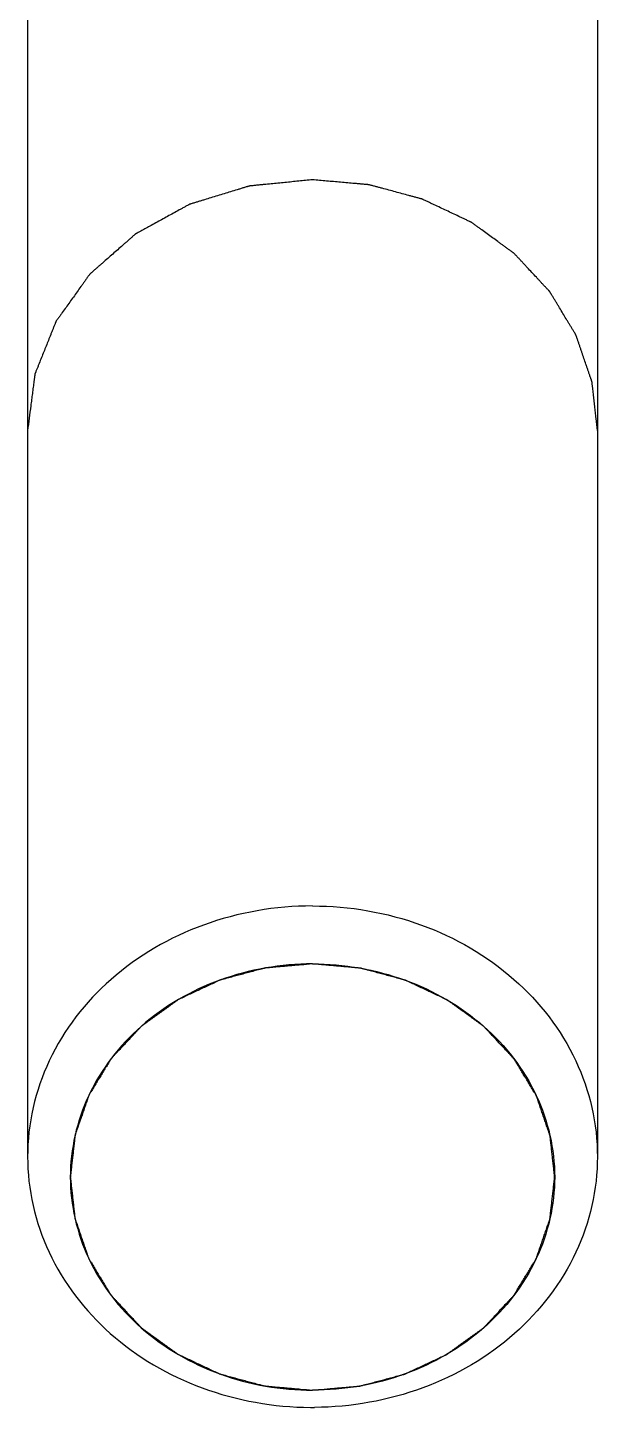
# Model space of a CAD drawing. Header units: millimetres. Extents: x 324 to 7054, y -67 to 2159.
# Drawn here: x 6149.86 to 6157.86, y 1176.26 to 1195.62 of the extents above; entities that cross this region are included whole.
import ezdxf

# ---------------------------------------------------------------- set-up
doc = ezdxf.new("R2010")
doc.units = ezdxf.units.MM
doc.header["$LTSCALE"] = 153.67
doc.layers.get('0').update_dxf_attribs({"linetype": 'CONTINUOUS'})
doc.layers.add('00_BUW_DATUM', color=7, linetype='CONTINUOUS')

msp = doc.modelspace()

# ---------------------------------------------------------------- linework, layer by layer
at = {"linetype": 'ByBlock'}
for points, knots in [([(6153.85852, 1193.48245), (6153.79391, 1193.47608), (6153.66467, 1193.46333), (6153.50312, 1193.44739), (6153.37389, 1193.43465), (6153.27696, 1193.42508), (6153.19619, 1193.41712), (6153.13157, 1193.41074), (6153.09118, 1193.40676), (6153.05887, 1193.40357), (6153.03464, 1193.40118), (6153.01445, 1193.3992), (6152.9983, 1193.39759), (6152.98819, 1193.39663), (6152.98013, 1193.39576), (6152.97197, 1193.39527), (6152.96249, 1193.39191), (6152.95094, 1193.38852), (6152.9356, 1193.38377), (6152.9164, 1193.37792), (6152.8857, 1193.3685), (6152.84732, 1193.35676), (6152.78592, 1193.33795), (6152.70916, 1193.31444), (6152.61705, 1193.28624), (6152.52494, 1193.25803), (6152.43283, 1193.22982), (6152.35607, 1193.20631), (6152.29466, 1193.18751), (6152.24861, 1193.1734), (6152.21023, 1193.16165), (6152.17953, 1193.15225), (6152.16033, 1193.14638), (6152.14691, 1193.14225), (6152.13921, 1193.13993), (6152.13447, 1193.13837), (6152.13053, 1193.13739), (6152.12712, 1193.13542), (6152.12106, 1193.13215), (6152.10902, 1193.12549), (6152.09178, 1193.11604), (6152.06421, 1193.10088), (6152.02974, 1193.08195), (6151.9746, 1193.05164), (6151.90567, 1193.01377), (6151.79538, 1192.95316), (6151.6851, 1192.89256), (6151.5886, 1192.83953), (6151.53345, 1192.80923), (6151.4921, 1192.7865), (6151.45763, 1192.76757), (6151.43006, 1192.75241), (6151.40938, 1192.74105), (6151.39388, 1192.73252), (6151.38353, 1192.72685), (6151.37838, 1192.72398), (6151.37313, 1192.72125), (6151.36756, 1192.71577), (6151.36012, 1192.70954), (6151.34848, 1192.69922), (6151.33383, 1192.68645), (6151.3163, 1192.67106), (6151.29291, 1192.65057), (6151.26368, 1192.62495), (6151.2286, 1192.59421), (6151.18182, 1192.55322), (6151.12335, 1192.50198), (6151.05319, 1192.44049), (6150.98302, 1192.37901), (6150.92456, 1192.32777), (6150.87778, 1192.28678), (6150.8427, 1192.25603), (6150.81346, 1192.23042), (6150.79008, 1192.20992), (6150.77253, 1192.19455), (6150.75795, 1192.18172), (6150.74617, 1192.17152), (6150.73907, 1192.16499), (6150.73281, 1192.16012), (6150.72968, 1192.15551), (6150.7264, 1192.15099), (6150.71992, 1192.14191), (6150.71016, 1192.12831), (6150.69718, 1192.11016), (6150.67985, 1192.08597), (6150.65819, 1192.05573), (6150.63221, 1192.01944), (6150.59756, 1191.97105), (6150.53692, 1191.88637), (6150.46762, 1191.7896), (6150.39832, 1191.69283), (6150.35501, 1191.63234), (6150.32469, 1191.59), (6150.30737, 1191.56581), (6150.29438, 1191.54767), (6150.28138, 1191.52952), (6150.27057, 1191.51439), (6150.26295, 1191.50382), (6150.25921, 1191.49851), (6150.25697, 1191.49552), (6150.25584, 1191.49206), (6150.25404, 1191.48789), (6150.25138, 1191.48113), (6150.24663, 1191.46934), (6150.2399, 1191.45248), (6150.22909, 1191.42552), (6150.2156, 1191.39181), (6150.1994, 1191.35135), (6150.1778, 1191.29742), (6150.1508, 1191.23), (6150.1184, 1191.1491), (6150.08601, 1191.0682), (6150.05361, 1190.98729), (6150.02661, 1190.91987), (6150.00501, 1190.86594), (6149.99152, 1190.83223), (6149.98071, 1190.80526), (6149.97398, 1190.7884), (6149.96853, 1190.77493), (6149.96464, 1190.76478), (6149.96078, 1190.75648), (6149.9602, 1190.74917), (6149.95918, 1190.74199), (6149.95805, 1190.73296), (6149.95617, 1190.71854), (6149.95384, 1190.70051), (6149.95103, 1190.67887), (6149.9473, 1190.65002), (6149.94262, 1190.61396), (6149.93702, 1190.57069), (6149.93141, 1190.52741), (6149.92393, 1190.46972), (6149.91459, 1190.3976), (6149.89964, 1190.2822), (6149.88095, 1190.13796), (6149.866, 1190.02256), (6149.85852, 1189.96487)], [0, 0, 0, 0, 0.03125, 0.0625, 0.078125, 0.09375, 0.109375, 0.1171875, 0.125, 0.12890625, 0.1328125, 0.13671875, 0.13867188, 0.140625, 0.14160156, 0.14257812, 0.14453125, 0.14648438, 0.1484375, 0.15234375, 0.15625, 0.1640625, 0.171875, 0.1875, 0.203125, 0.21875, 0.234375, 0.25, 0.2578125, 0.265625, 0.2734375, 0.27734375, 0.28125, 0.28320312, 0.28417969, 0.28515625, 0.28564453, 0.28613281, 0.28710938, 0.2890625, 0.29296875, 0.296875, 0.3046875, 0.3125, 0.328125, 0.34375, 0.375, 0.390625, 0.3984375, 0.40625, 0.4140625, 0.41796875, 0.421875, 0.42578125, 0.42675781, 0.42773438, 0.42871094, 0.4296875, 0.43164062, 0.43359375, 0.4375, 0.44140625, 0.4453125, 0.453125, 0.4609375, 0.46875, 0.484375, 0.5, 0.515625, 0.53125, 0.5390625, 0.546875, 0.5546875, 0.55859375, 0.5625, 0.56640625, 0.56835938, 0.5703125, 0.57128906, 0.57226562, 0.57324219, 0.57421875, 0.578125, 0.58203125, 0.5859375, 0.59375, 0.6015625, 0.609375, 0.625, 0.65625, 0.671875, 0.6875, 0.6953125, 0.69921875, 0.703125, 0.70703125, 0.7109375, 0.71289062, 0.71386719, 0.71435547, 0.71484375, 0.71582031, 0.71679688, 0.71875, 0.72265625, 0.7265625, 0.734375, 0.7421875, 0.75, 0.765625, 0.78125, 0.796875, 0.8125, 0.828125, 0.8359375, 0.84375, 0.84765625, 0.8515625, 0.85351562, 0.85546875, 0.85742188, 0.85839844, 0.859375, 0.86132812, 0.86328125, 0.8671875, 0.87109375, 0.875, 0.8828125, 0.890625, 0.8984375, 0.90625, 0.921875, 0.9375, 0.96875, 1, 1, 1, 1]), ([(6157.85852, 1189.96484), (6157.85218, 1190.02178), (6157.84265, 1190.10719), (6157.82996, 1190.22106), (6157.82044, 1190.30646), (6157.8125, 1190.37763), (6157.80615, 1190.43457), (6157.80139, 1190.47727), (6157.79663, 1190.51998), (6157.79266, 1190.55556), (6157.78949, 1190.58403), (6157.7875, 1190.60182), (6157.78592, 1190.61606), (6157.78471, 1190.62673), (6157.78379, 1190.63564), (6157.78285, 1190.64273), (6157.78268, 1190.64814), (6157.7805, 1190.6532), (6157.77828, 1190.66007), (6157.77528, 1190.66862), (6157.77178, 1190.67889), (6157.76707, 1190.69258), (6157.76119, 1190.7097), (6157.75179, 1190.73708), (6157.74004, 1190.77131), (6157.72594, 1190.81239), (6157.71184, 1190.85346), (6157.69303, 1190.90823), (6157.66953, 1190.97669), (6157.64603, 1191.04515), (6157.62722, 1191.09992), (6157.61312, 1191.14099), (6157.59902, 1191.18207), (6157.58727, 1191.2163), (6157.57786, 1191.24368), (6157.57083, 1191.26423), (6157.5649, 1191.28132), (6157.56087, 1191.29333), (6157.55839, 1191.30013), (6157.55703, 1191.30541), (6157.55377, 1191.31), (6157.55008, 1191.31636), (6157.54332, 1191.32738), (6157.53382, 1191.34319), (6157.52235, 1191.36212), (6157.50708, 1191.38738), (6157.48799, 1191.41895), (6157.46509, 1191.45684), (6157.44218, 1191.49472), (6157.41164, 1191.54523), (6157.37346, 1191.60838), (6157.33529, 1191.67152), (6157.30475, 1191.72203), (6157.28184, 1191.75991), (6157.25893, 1191.7978), (6157.23984, 1191.82937), (6157.22457, 1191.85463), (6157.21503, 1191.87041), (6157.2074, 1191.88304), (6157.20165, 1191.8925), (6157.19694, 1191.90043), (6157.193, 1191.90668), (6157.19052, 1191.9116), (6157.1862, 1191.91564), (6157.18109, 1191.92133), (6157.17447, 1191.92834), (6157.16663, 1191.9368), (6157.15614, 1191.94806), (6157.14304, 1191.96215), (6157.12207, 1191.98467), (6157.09585, 1192.01284), (6157.0644, 1192.04663), (6157.03295, 1192.08043), (6156.99101, 1192.12548), (6156.93859, 1192.18181), (6156.88616, 1192.23813), (6156.84423, 1192.28319), (6156.81277, 1192.31699), (6156.78132, 1192.35078), (6156.75511, 1192.37894), (6156.73414, 1192.40147), (6156.71842, 1192.41838), (6156.70528, 1192.43242), (6156.69617, 1192.44234), (6156.69083, 1192.44788), (6156.68718, 1192.4524), (6156.68219, 1192.45551), (6156.676, 1192.46014), (6156.66494, 1192.46802), (6156.64926, 1192.47941), (6156.6304, 1192.49301), (6156.60527, 1192.51117), (6156.57385, 1192.53387), (6156.53615, 1192.5611), (6156.49844, 1192.58834), (6156.44817, 1192.62465), (6156.38534, 1192.67004), (6156.30993, 1192.72451), (6156.24709, 1192.7699), (6156.19682, 1192.80621), (6156.16541, 1192.82891), (6156.14027, 1192.84706), (6156.12142, 1192.86069), (6156.10569, 1192.872), (6156.09474, 1192.88001), (6156.08838, 1192.88445), (6156.08391, 1192.88817), (6156.07829, 1192.89039), (6156.0712, 1192.89387), (6156.05861, 1192.89972), (6156.04072, 1192.9082), (6156.01921, 1192.91833), (6155.99055, 1192.93185), (6155.95471, 1192.94874), (6155.89738, 1192.97578), (6155.82571, 1193.00957), (6155.73971, 1193.05012), (6155.65371, 1193.09068), (6155.58205, 1193.12447), (6155.52471, 1193.1515), (6155.48888, 1193.1684), (6155.46021, 1193.18191), (6155.43872, 1193.19207), (6155.42078, 1193.20047), (6155.40828, 1193.20646), (6155.40106, 1193.20972), (6155.39585, 1193.21261), (6155.38985, 1193.21383), (6155.38213, 1193.21603), (6155.36848, 1193.21962), (6155.34906, 1193.22489), (6155.32572, 1193.23115), (6155.29462, 1193.23951), (6155.25574, 1193.24997), (6155.19352, 1193.26669), (6155.11576, 1193.2876), (6155.02244, 1193.31269), (6154.92912, 1193.33778), (6154.85135, 1193.35869), (6154.78914, 1193.37541), (6154.75026, 1193.38587), (6154.71915, 1193.39423), (6154.69583, 1193.40052), (6154.67637, 1193.4057), (6154.66279, 1193.40944), (6154.65497, 1193.4114), (6154.64926, 1193.41335), (6154.64296, 1193.41352), (6154.63477, 1193.41436), (6154.62033, 1193.41555), (6154.59975, 1193.4174), (6154.57504, 1193.41955), (6154.5421, 1193.42245), (6154.50092, 1193.42606), (6154.43503, 1193.43185), (6154.35267, 1193.43908), (6154.25384, 1193.44775), (6154.15501, 1193.45643), (6154.02324, 1193.46799), (6153.92441, 1193.47667), (6153.85852, 1193.48245)], [0, 0, 0, 0, 0.03125, 0.046875, 0.0625, 0.078125, 0.0859375, 0.09375, 0.1015625, 0.109375, 0.11328125, 0.1171875, 0.11914062, 0.12109375, 0.12304688, 0.12402344, 0.125, 0.12597656, 0.12695312, 0.12890625, 0.13085938, 0.1328125, 0.13671875, 0.140625, 0.1484375, 0.15625, 0.1640625, 0.171875, 0.1875, 0.203125, 0.2109375, 0.21875, 0.2265625, 0.234375, 0.23828125, 0.2421875, 0.24609375, 0.24804688, 0.24902344, 0.25, 0.25097656, 0.25195312, 0.25390625, 0.2578125, 0.26171875, 0.265625, 0.2734375, 0.28125, 0.2890625, 0.296875, 0.3125, 0.328125, 0.3359375, 0.34375, 0.3515625, 0.359375, 0.36328125, 0.3671875, 0.36914062, 0.37109375, 0.37304688, 0.37402344, 0.375, 0.37597656, 0.37695312, 0.37890625, 0.38085938, 0.3828125, 0.38671875, 0.390625, 0.3984375, 0.40625, 0.4140625, 0.421875, 0.4375, 0.453125, 0.4609375, 0.46875, 0.4765625, 0.484375, 0.48828125, 0.4921875, 0.49609375, 0.49804688, 0.49902344, 0.5, 0.50097656, 0.50195312, 0.50390625, 0.5078125, 0.51171875, 0.515625, 0.5234375, 0.53125, 0.5390625, 0.546875, 0.5625, 0.578125, 0.59375, 0.6015625, 0.609375, 0.61328125, 0.6171875, 0.62109375, 0.62304688, 0.62402344, 0.625, 0.62597656, 0.62695312, 0.62890625, 0.6328125, 0.63671875, 0.640625, 0.6484375, 0.65625, 0.671875, 0.6875, 0.703125, 0.71875, 0.7265625, 0.734375, 0.73828125, 0.7421875, 0.74609375, 0.74804688, 0.74902344, 0.75, 0.75097656, 0.75195312, 0.75390625, 0.7578125, 0.76171875, 0.765625, 0.7734375, 0.78125, 0.796875, 0.8125, 0.828125, 0.84375, 0.8515625, 0.859375, 0.86328125, 0.8671875, 0.87109375, 0.87304688, 0.87402344, 0.875, 0.87597656, 0.87695312, 0.87890625, 0.8828125, 0.88671875, 0.890625, 0.8984375, 0.90625, 0.921875, 0.9375, 0.953125, 0.96875, 1, 1, 1, 1]), ([(6153.8585, 1182.48092), (6153.80346, 1182.47618), (6153.72091, 1182.46906), (6153.61085, 1182.45957), (6153.5283, 1182.45245), (6153.44575, 1182.44533), (6153.37696, 1182.4394), (6153.32192, 1182.43465), (6153.28753, 1182.43169), (6153.26001, 1182.42931), (6153.23937, 1182.42755), (6153.22218, 1182.42603), (6153.21013, 1182.42505), (6153.20327, 1182.42436), (6153.19804, 1182.42423), (6153.19315, 1182.42259), (6153.18651, 1182.42094), (6153.17495, 1182.4178), (6153.1584, 1182.41345), (6153.13855, 1182.40816), (6153.11208, 1182.40114), (6153.07899, 1182.39235), (6153.02606, 1182.3783), (6152.95988, 1182.36073), (6152.88048, 1182.33965), (6152.80107, 1182.31856), (6152.7349, 1182.301), (6152.68197, 1182.28694), (6152.64888, 1182.27816), (6152.62241, 1182.27113), (6152.60256, 1182.26587), (6152.58603, 1182.26144), (6152.57442, 1182.25843), (6152.56785, 1182.25657), (6152.56275, 1182.25555), (6152.55831, 1182.25312), (6152.55216, 1182.25036), (6152.54151, 1182.2453), (6152.52624, 1182.2382), (6152.50793, 1182.22963), (6152.48352, 1182.21822), (6152.453, 1182.20395), (6152.40418, 1182.18112), (6152.34315, 1182.15258), (6152.26991, 1182.11834), (6152.19668, 1182.0841), (6152.13564, 1182.05556), (6152.08682, 1182.03273), (6152.0563, 1182.01846), (6152.03189, 1182.00704), (6152.01358, 1181.99849), (6151.99834, 1181.99133), (6151.98763, 1181.98639), (6151.98158, 1181.98344), (6151.97682, 1181.98159), (6151.97292, 1181.97836), (6151.96742, 1181.97454), (6151.95793, 1181.96762), (6151.9443, 1181.95786), (6151.92797, 1181.94609), (6151.90619, 1181.93042), (6151.87897, 1181.91083), (6151.83542, 1181.87948), (6151.78098, 1181.8403), (6151.71565, 1181.79327), (6151.65032, 1181.74625), (6151.59588, 1181.70707), (6151.55233, 1181.67572), (6151.52511, 1181.65613), (6151.50333, 1181.64045), (6151.48699, 1181.6287), (6151.47341, 1181.61888), (6151.46383, 1181.61207), (6151.45848, 1181.60808), (6151.45411, 1181.60535), (6151.4511, 1181.60162), (6151.44662, 1181.59699), (6151.439, 1181.58873), (6151.428, 1181.57701), (6151.41485, 1181.56291), (6151.3973, 1181.54412), (6151.37536, 1181.52064), (6151.34026, 1181.48306), (6151.29639, 1181.43609), (6151.24374, 1181.37972), (6151.19109, 1181.32336), (6151.14722, 1181.27639), (6151.11212, 1181.23881), (6151.09018, 1181.21533), (6151.07264, 1181.19654), (6151.05947, 1181.18245), (6151.04853, 1181.17069), (6151.04079, 1181.16251), (6151.0365, 1181.15775), (6151.03291, 1181.15441), (6151.03076, 1181.15021), (6151.0274, 1181.14491), (6151.02174, 1181.1355), (6151.01354, 1181.12213), (6151.00376, 1181.10605), (6150.99069, 1181.08462), (6150.97436, 1181.05784), (6150.94823, 1181.01498), (6150.91556, 1180.96141), (6150.87637, 1180.89713), (6150.83717, 1180.83284), (6150.80451, 1180.77927), (6150.77838, 1180.73642), (6150.76204, 1180.70963), (6150.74898, 1180.6882), (6150.73917, 1180.67214), (6150.73104, 1180.65873), (6150.72526, 1180.64938), (6150.7221, 1180.64398), (6150.71931, 1180.64009), (6150.71814, 1180.63561), (6150.71601, 1180.62983), (6150.71254, 1180.61964), (6150.70745, 1180.60512), (6150.7014, 1180.58768), (6150.69331, 1180.56442), (6150.68321, 1180.53536), (6150.66704, 1180.48886), (6150.64683, 1180.43073), (6150.62258, 1180.36097), (6150.59833, 1180.29122), (6150.57812, 1180.23309), (6150.56195, 1180.18659), (6150.55185, 1180.15752), (6150.54377, 1180.13427), (6150.53769, 1180.11683), (6150.53268, 1180.10229), (6150.52907, 1180.09214), (6150.52717, 1180.08629), (6150.52529, 1180.08203), (6150.52513, 1180.07732), (6150.52431, 1180.07119), (6150.52316, 1180.0604), (6150.52137, 1180.04502), (6150.51929, 1180.02655), (6150.51649, 1180.00192), (6150.513, 1179.97114), (6150.50741, 1179.92189), (6150.50042, 1179.86033), (6150.49204, 1179.78646), (6150.48365, 1179.71259), (6150.47666, 1179.65103), (6150.47108, 1179.60178), (6150.46758, 1179.571), (6150.46479, 1179.54637), (6150.46268, 1179.5279), (6150.46097, 1179.51252), (6150.45968, 1179.50174), (6150.4591, 1179.49559), (6150.4582, 1179.49094), (6150.45908, 1179.48644), (6150.45963, 1179.48038), (6150.46089, 1179.4698), (6150.46253, 1179.45467), (6150.46457, 1179.43652), (6150.46726, 1179.41232), (6150.47064, 1179.38208), (6150.47603, 1179.33368), (6150.48278, 1179.27318), (6150.49087, 1179.20059), (6150.49897, 1179.128), (6150.50571, 1179.0675), (6150.51111, 1179.01911), (6150.51448, 1178.98886), (6150.51718, 1178.96466), (6150.51919, 1178.94651), (6150.52092, 1178.93139), (6150.52203, 1178.92079), (6150.52282, 1178.91476), (6150.52296, 1178.91016), (6150.52482, 1178.90586), (6150.5267, 1178.90002), (6150.53027, 1178.88985), (6150.53523, 1178.8753), (6150.54123, 1178.85784), (6150.54922, 1178.83457), (6150.55921, 1178.80547), (6150.57519, 1178.75892), (6150.59517, 1178.70073), (6150.61915, 1178.6309), (6150.64312, 1178.56107), (6150.6631, 1178.50288), (6150.67908, 1178.45633), (6150.68907, 1178.42723), (6150.69706, 1178.40396), (6150.70304, 1178.38649), (6150.70808, 1178.37196), (6150.71151, 1178.36175), (6150.71361, 1178.35597), (6150.71477, 1178.35149), (6150.71755, 1178.34758), (6150.72068, 1178.34218), (6150.72643, 1178.33281), (6150.7345, 1178.31938), (6150.74425, 1178.30328), (6150.75723, 1178.28181), (6150.77345, 1178.25498), (6150.79941, 1178.21204), (6150.83186, 1178.15837), (6150.8708, 1178.09397), (6150.90974, 1178.02956), (6150.94219, 1177.97589), (6150.96816, 1177.93296), (6150.98438, 1177.90612), (6150.99736, 1177.88465), (6151.00709, 1177.86855), (6151.01524, 1177.85515), (6151.02085, 1177.84572), (6151.0242, 1177.84041), (6151.0263, 1177.83622), (6151.02998, 1177.83279), (6151.03432, 1177.82795), (6151.04219, 1177.81961), (6151.05329, 1177.80762), (6151.06667, 1177.79326), (6151.08449, 1177.77411), (6151.10677, 1177.75017), (6151.14242, 1177.71187), (6151.18698, 1177.664), (6151.24045, 1177.60655), (6151.29392, 1177.5491), (6151.33848, 1177.50122), (6151.37413, 1177.46292), (6151.39641, 1177.43898), (6151.41423, 1177.41984), (6151.42759, 1177.40547), (6151.43876, 1177.39353), (6151.44651, 1177.3851), (6151.45104, 1177.38039), (6151.45414, 1177.37655), (6151.45839, 1177.37391), (6151.46365, 1177.36997), (6151.47305, 1177.36327), (6151.48638, 1177.35359), (6151.50241, 1177.34203), (6151.52377, 1177.32659), (6151.55048, 1177.3073), (6151.59321, 1177.27643), (6151.64662, 1177.23785), (6151.71071, 1177.19155), (6151.77481, 1177.14525), (6151.82822, 1177.10667), (6151.87095, 1177.07581), (6151.89766, 1177.05651), (6151.91902, 1177.04108), (6151.93504, 1177.0295), (6151.94842, 1177.01989), (6151.95772, 1177.01308), (6151.96313, 1177.00931), (6151.96693, 1177.00615), (6151.9717, 1177.00426), (6151.97773, 1177.0013), (6151.98843, 1176.99633), (6152.00364, 1176.98912), (6152.02192, 1176.98051), (6152.04628, 1176.96902), (6152.07674, 1176.95466), (6152.12548, 1176.93168), (6152.18639, 1176.90295), (6152.25949, 1176.86848), (6152.33259, 1176.83401), (6152.39351, 1176.80529), (6152.44224, 1176.78231), (6152.4727, 1176.76795), (6152.49707, 1176.75646), (6152.51534, 1176.74783), (6152.53059, 1176.74069), (6152.54122, 1176.7356), (6152.54735, 1176.73282), (6152.55178, 1176.73037), (6152.55688, 1176.72934), (6152.56345, 1176.72746), (6152.57504, 1176.72441), (6152.59155, 1176.71994), (6152.61139, 1176.71462), (6152.63782, 1176.7075), (6152.67088, 1176.69862), (6152.72376, 1176.6844), (6152.78986, 1176.66663), (6152.86918, 1176.6453), (6152.9485, 1176.62398), (6153.0146, 1176.6062), (6153.06748, 1176.59199), (6153.10053, 1176.5831), (6153.12697, 1176.57599), (6153.1468, 1176.57065), (6153.16334, 1176.56624), (6153.17488, 1176.56307), (6153.18153, 1176.5614), (6153.18638, 1176.55975), (6153.19174, 1176.5596), (6153.1987, 1176.55888), (6153.21097, 1176.55787), (6153.22846, 1176.5563), (6153.24947, 1176.55447), (6153.27747, 1176.55201), (6153.31247, 1176.54894), (6153.36847, 1176.54402), (6153.43848, 1176.53788), (6153.52248, 1176.5305), (6153.60649, 1176.52313), (6153.71849, 1176.5133), (6153.8025, 1176.50592), (6153.8585, 1176.50101)], [0, 0, 0, 0, 0.015625, 0.0234375, 0.03125, 0.0390625, 0.046875, 0.05078125, 0.0546875, 0.05664062, 0.05859375, 0.06054688, 0.06152344, 0.06201172, 0.0625, 0.06298828, 0.06347656, 0.06445312, 0.06640625, 0.06835938, 0.0703125, 0.07421875, 0.078125, 0.0859375, 0.09375, 0.1015625, 0.109375, 0.11328125, 0.1171875, 0.11914062, 0.12109375, 0.12304688, 0.12402344, 0.12451172, 0.125, 0.12548828, 0.12597656, 0.12695312, 0.12890625, 0.13085938, 0.1328125, 0.13671875, 0.140625, 0.1484375, 0.15625, 0.1640625, 0.171875, 0.17578125, 0.1796875, 0.18164062, 0.18359375, 0.18554688, 0.18652344, 0.18701172, 0.1875, 0.18798828, 0.18847656, 0.18945312, 0.19140625, 0.19335938, 0.1953125, 0.19921875, 0.203125, 0.2109375, 0.21875, 0.2265625, 0.234375, 0.23828125, 0.2421875, 0.24414062, 0.24609375, 0.24804688, 0.24902344, 0.24951172, 0.25, 0.25048828, 0.25097656, 0.25195312, 0.25390625, 0.25585938, 0.2578125, 0.26171875, 0.265625, 0.2734375, 0.28125, 0.2890625, 0.296875, 0.30078125, 0.3046875, 0.30664062, 0.30859375, 0.31054688, 0.31152344, 0.31201172, 0.3125, 0.31298828, 0.31347656, 0.31445312, 0.31640625, 0.31835938, 0.3203125, 0.32421875, 0.328125, 0.3359375, 0.34375, 0.3515625, 0.359375, 0.36328125, 0.3671875, 0.36914062, 0.37109375, 0.37304688, 0.37402344, 0.37451172, 0.375, 0.37548828, 0.37597656, 0.37695312, 0.37890625, 0.38085938, 0.3828125, 0.38671875, 0.390625, 0.3984375, 0.40625, 0.4140625, 0.421875, 0.42578125, 0.4296875, 0.43164062, 0.43359375, 0.43554688, 0.43652344, 0.43701172, 0.4375, 0.43798828, 0.43847656, 0.43945312, 0.44140625, 0.44335938, 0.4453125, 0.44921875, 0.453125, 0.4609375, 0.46875, 0.4765625, 0.484375, 0.48828125, 0.4921875, 0.49414062, 0.49609375, 0.49804688, 0.49902344, 0.49951172, 0.5, 0.50048828, 0.50097656, 0.50195312, 0.50390625, 0.50585938, 0.5078125, 0.51171875, 0.515625, 0.5234375, 0.53125, 0.5390625, 0.546875, 0.55078125, 0.5546875, 0.55664062, 0.55859375, 0.56054688, 0.56152344, 0.56201172, 0.5625, 0.56298828, 0.56347656, 0.56445312, 0.56640625, 0.56835938, 0.5703125, 0.57421875, 0.578125, 0.5859375, 0.59375, 0.6015625, 0.609375, 0.61328125, 0.6171875, 0.61914062, 0.62109375, 0.62304688, 0.62402344, 0.62451172, 0.625, 0.62548828, 0.62597656, 0.62695312, 0.62890625, 0.63085938, 0.6328125, 0.63671875, 0.640625, 0.6484375, 0.65625, 0.6640625, 0.671875, 0.67578125, 0.6796875, 0.68164062, 0.68359375, 0.68554688, 0.68652344, 0.68701172, 0.6875, 0.68798828, 0.68847656, 0.68945312, 0.69140625, 0.69335938, 0.6953125, 0.69921875, 0.703125, 0.7109375, 0.71875, 0.7265625, 0.734375, 0.73828125, 0.7421875, 0.74414062, 0.74609375, 0.74804688, 0.74902344, 0.74951172, 0.75, 0.75048828, 0.75097656, 0.75195312, 0.75390625, 0.75585938, 0.7578125, 0.76171875, 0.765625, 0.7734375, 0.78125, 0.7890625, 0.796875, 0.80078125, 0.8046875, 0.80664062, 0.80859375, 0.81054688, 0.81152344, 0.81201172, 0.8125, 0.81298828, 0.81347656, 0.81445312, 0.81640625, 0.81835938, 0.8203125, 0.82421875, 0.828125, 0.8359375, 0.84375, 0.8515625, 0.859375, 0.86328125, 0.8671875, 0.86914062, 0.87109375, 0.87304688, 0.87402344, 0.87451172, 0.875, 0.87548828, 0.87597656, 0.87695312, 0.87890625, 0.88085938, 0.8828125, 0.88671875, 0.890625, 0.8984375, 0.90625, 0.9140625, 0.921875, 0.92578125, 0.9296875, 0.93164062, 0.93359375, 0.93554688, 0.93652344, 0.93701172, 0.9375, 0.93798828, 0.93847656, 0.93945312, 0.94140625, 0.94335938, 0.9453125, 0.94921875, 0.953125, 0.9609375, 0.96875, 0.9765625, 0.984375, 1, 1, 1, 1]), ([(6153.8585, 1176.50101), (6153.91353, 1176.50575), (6153.99608, 1176.51287), (6154.10615, 1176.52236), (6154.1887, 1176.52948), (6154.27125, 1176.5366), (6154.34004, 1176.54253), (6154.39507, 1176.54728), (6154.42947, 1176.55024), (6154.45698, 1176.55262), (6154.47762, 1176.55438), (6154.49481, 1176.5559), (6154.50686, 1176.55688), (6154.51372, 1176.55757), (6154.51895, 1176.5577), (6154.52384, 1176.55934), (6154.53048, 1176.56099), (6154.54205, 1176.56413), (6154.5586, 1176.56848), (6154.57845, 1176.57377), (6154.60492, 1176.58079), (6154.638, 1176.58958), (6154.69094, 1176.60363), (6154.75711, 1176.6212), (6154.83652, 1176.64228), (6154.91592, 1176.66336), (6154.98209, 1176.68093), (6155.03503, 1176.69499), (6155.06812, 1176.70377), (6155.09458, 1176.7108), (6155.11444, 1176.71606), (6155.13097, 1176.72049), (6155.14257, 1176.7235), (6155.14915, 1176.72536), (6155.15425, 1176.72638), (6155.15869, 1176.72881), (6155.16483, 1176.73157), (6155.17549, 1176.73663), (6155.19076, 1176.74373), (6155.20906, 1176.7523), (6155.23348, 1176.76371), (6155.26399, 1176.77798), (6155.31282, 1176.80081), (6155.37385, 1176.82935), (6155.44708, 1176.86359), (6155.52032, 1176.89783), (6155.58135, 1176.92637), (6155.63017, 1176.9492), (6155.66069, 1176.96347), (6155.6851, 1176.97489), (6155.70342, 1176.98344), (6155.71865, 1176.9906), (6155.72937, 1176.99554), (6155.73541, 1176.99849), (6155.74017, 1177.00034), (6155.74408, 1177.00357), (6155.74958, 1177.00739), (6155.75907, 1177.01431), (6155.7727, 1177.02407), (6155.78902, 1177.03584), (6155.8108, 1177.05151), (6155.83802, 1177.0711), (6155.88158, 1177.10245), (6155.93602, 1177.14163), (6156.00135, 1177.18866), (6156.06667, 1177.23568), (6156.12112, 1177.27486), (6156.16467, 1177.30621), (6156.19189, 1177.3258), (6156.21366, 1177.34148), (6156.23, 1177.35323), (6156.24358, 1177.36305), (6156.25317, 1177.36986), (6156.25852, 1177.37385), (6156.26289, 1177.37658), (6156.26589, 1177.38031), (6156.27037, 1177.38494), (6156.27799, 1177.3932), (6156.28899, 1177.40492), (6156.30214, 1177.41902), (6156.3197, 1177.43781), (6156.34163, 1177.46129), (6156.37673, 1177.49887), (6156.42061, 1177.54584), (6156.47325, 1177.6022), (6156.5259, 1177.65857), (6156.56977, 1177.70554), (6156.60487, 1177.74312), (6156.62681, 1177.7666), (6156.64436, 1177.78539), (6156.65753, 1177.79948), (6156.66846, 1177.81124), (6156.6762, 1177.81942), (6156.68049, 1177.82418), (6156.68409, 1177.82752), (6156.68623, 1177.83172), (6156.6896, 1177.83702), (6156.69525, 1177.84643), (6156.70345, 1177.8598), (6156.71324, 1177.87588), (6156.72631, 1177.8973), (6156.74264, 1177.92409), (6156.76877, 1177.96695), (6156.80143, 1178.02052), (6156.84063, 1178.0848), (6156.87982, 1178.14909), (6156.91249, 1178.20266), (6156.93862, 1178.24551), (6156.95495, 1178.2723), (6156.96801, 1178.29373), (6156.97782, 1178.30979), (6156.98595, 1178.3232), (6156.99174, 1178.33255), (6156.99489, 1178.33795), (6156.99768, 1178.34184), (6156.99886, 1178.34632), (6157.00099, 1178.3521), (6157.00446, 1178.36229), (6157.00955, 1178.37681), (6157.0156, 1178.39425), (6157.02369, 1178.4175), (6157.03379, 1178.44657), (6157.04996, 1178.49307), (6157.07017, 1178.5512), (6157.09442, 1178.62096), (6157.11867, 1178.69071), (6157.13888, 1178.74884), (6157.15504, 1178.79534), (6157.16515, 1178.82441), (6157.17323, 1178.84766), (6157.1793, 1178.8651), (6157.18432, 1178.87964), (6157.18793, 1178.88979), (6157.18983, 1178.89564), (6157.1917, 1178.8999), (6157.19187, 1178.90461), (6157.19269, 1178.91074), (6157.19383, 1178.92153), (6157.19562, 1178.93691), (6157.19771, 1178.95538), (6157.2005, 1178.98001), (6157.204, 1179.01079), (6157.20959, 1179.06004), (6157.21657, 1179.1216), (6157.22496, 1179.19547), (6157.23334, 1179.26934), (6157.24033, 1179.3309), (6157.24592, 1179.38015), (6157.24942, 1179.41093), (6157.25221, 1179.43556), (6157.25432, 1179.45403), (6157.25602, 1179.46941), (6157.25732, 1179.48019), (6157.2579, 1179.48634), (6157.25879, 1179.49099), (6157.25791, 1179.49549), (6157.25736, 1179.50155), (6157.25611, 1179.51213), (6157.25446, 1179.52726), (6157.25242, 1179.54541), (6157.24973, 1179.56961), (6157.24636, 1179.59985), (6157.24096, 1179.64825), (6157.23422, 1179.70875), (6157.22612, 1179.78134), (6157.21803, 1179.85393), (6157.21128, 1179.91443), (6157.20589, 1179.96282), (6157.20252, 1179.99307), (6157.19981, 1180.01727), (6157.1978, 1180.03542), (6157.19608, 1180.05054), (6157.19497, 1180.06114), (6157.19418, 1180.06717), (6157.19403, 1180.07177), (6157.19217, 1180.07607), (6157.19029, 1180.08191), (6157.18672, 1180.09208), (6157.18177, 1180.10663), (6157.17576, 1180.12409), (6157.16777, 1180.14736), (6157.15778, 1180.17646), (6157.1418, 1180.22301), (6157.12182, 1180.2812), (6157.09785, 1180.35103), (6157.07388, 1180.42086), (6157.0539, 1180.47905), (6157.03791, 1180.5256), (6157.02793, 1180.5547), (6157.01993, 1180.57797), (6157.01395, 1180.59544), (6157.00892, 1180.60997), (6157.00549, 1180.62018), (6157.00338, 1180.62596), (6157.00222, 1180.63044), (6156.99945, 1180.63435), (6156.99632, 1180.63975), (6156.99057, 1180.64912), (6156.98249, 1180.66255), (6156.97275, 1180.67865), (6156.95977, 1180.70012), (6156.94354, 1180.72695), (6156.91758, 1180.76989), (6156.88513, 1180.82356), (6156.84619, 1180.88796), (6156.80725, 1180.95237), (6156.7748, 1181.00604), (6156.74884, 1181.04897), (6156.73262, 1181.07581), (6156.71963, 1181.09728), (6156.70991, 1181.11338), (6156.70176, 1181.12678), (6156.69615, 1181.13621), (6156.69279, 1181.14152), (6156.69069, 1181.1457), (6156.68702, 1181.14914), (6156.68267, 1181.15398), (6156.67481, 1181.16232), (6156.6637, 1181.17431), (6156.65032, 1181.18867), (6156.6325, 1181.20782), (6156.61022, 1181.23176), (6156.57458, 1181.27006), (6156.53002, 1181.31793), (6156.47654, 1181.37538), (6156.42307, 1181.43283), (6156.37851, 1181.48071), (6156.34287, 1181.51901), (6156.32059, 1181.54295), (6156.30276, 1181.56209), (6156.2894, 1181.57646), (6156.27824, 1181.5884), (6156.27049, 1181.59683), (6156.26595, 1181.60154), (6156.26285, 1181.60538), (6156.2586, 1181.60802), (6156.25334, 1181.61196), (6156.24395, 1181.61866), (6156.23062, 1181.62834), (6156.21459, 1181.6399), (6156.19323, 1181.65534), (6156.16652, 1181.67463), (6156.12379, 1181.7055), (6156.07038, 1181.74408), (6156.00628, 1181.79038), (6155.94219, 1181.83667), (6155.88877, 1181.87526), (6155.84604, 1181.90612), (6155.81934, 1181.92542), (6155.79797, 1181.94084), (6155.78196, 1181.95243), (6155.76858, 1181.96204), (6155.75927, 1181.96885), (6155.75387, 1181.97262), (6155.75006, 1181.97578), (6155.74529, 1181.97767), (6155.73927, 1181.98063), (6155.72856, 1181.9856), (6155.71336, 1181.99281), (6155.69508, 1182.00142), (6155.67071, 1182.01291), (6155.64025, 1182.02727), (6155.59152, 1182.05025), (6155.5306, 1182.07898), (6155.4575, 1182.11345), (6155.3844, 1182.14792), (6155.32348, 1182.17664), (6155.27475, 1182.19962), (6155.24429, 1182.21398), (6155.21993, 1182.22547), (6155.20166, 1182.2341), (6155.18641, 1182.24124), (6155.17578, 1182.24633), (6155.16964, 1182.24911), (6155.16521, 1182.25156), (6155.16011, 1182.25259), (6155.15355, 1182.25447), (6155.14195, 1182.25752), (6155.12544, 1182.26199), (6155.10561, 1182.26731), (6155.07917, 1182.27443), (6155.04612, 1182.28331), (6154.99324, 1182.29753), (6154.92714, 1182.3153), (6154.84782, 1182.33663), (6154.7685, 1182.35795), (6154.70239, 1182.37573), (6154.64951, 1182.38994), (6154.61646, 1182.39883), (6154.59002, 1182.40593), (6154.5702, 1182.41128), (6154.55366, 1182.41568), (6154.54211, 1182.41886), (6154.53547, 1182.42053), (6154.53062, 1182.42218), (6154.52526, 1182.42233), (6154.51829, 1182.42304), (6154.50602, 1182.42406), (6154.48853, 1182.42563), (6154.46753, 1182.42746), (6154.43953, 1182.42992), (6154.40453, 1182.43299), (6154.34852, 1182.43791), (6154.27852, 1182.44405), (6154.19451, 1182.45143), (6154.11051, 1182.4588), (6153.9985, 1182.46863), (6153.9145, 1182.476), (6153.8585, 1182.48092)], [0, 0, 0, 0, 0.015625, 0.0234375, 0.03125, 0.0390625, 0.046875, 0.05078125, 0.0546875, 0.05664062, 0.05859375, 0.06054688, 0.06152344, 0.06201172, 0.0625, 0.06298828, 0.06347656, 0.06445312, 0.06640625, 0.06835938, 0.0703125, 0.07421875, 0.078125, 0.0859375, 0.09375, 0.1015625, 0.109375, 0.11328125, 0.1171875, 0.11914062, 0.12109375, 0.12304688, 0.12402344, 0.12451172, 0.125, 0.12548828, 0.12597656, 0.12695312, 0.12890625, 0.13085938, 0.1328125, 0.13671875, 0.140625, 0.1484375, 0.15625, 0.1640625, 0.171875, 0.17578125, 0.1796875, 0.18164062, 0.18359375, 0.18554688, 0.18652344, 0.18701172, 0.1875, 0.18798828, 0.18847656, 0.18945312, 0.19140625, 0.19335938, 0.1953125, 0.19921875, 0.203125, 0.2109375, 0.21875, 0.2265625, 0.234375, 0.23828125, 0.2421875, 0.24414062, 0.24609375, 0.24804688, 0.24902344, 0.24951172, 0.25, 0.25048828, 0.25097656, 0.25195312, 0.25390625, 0.25585938, 0.2578125, 0.26171875, 0.265625, 0.2734375, 0.28125, 0.2890625, 0.296875, 0.30078125, 0.3046875, 0.30664062, 0.30859375, 0.31054688, 0.31152344, 0.31201172, 0.3125, 0.31298828, 0.31347656, 0.31445312, 0.31640625, 0.31835938, 0.3203125, 0.32421875, 0.328125, 0.3359375, 0.34375, 0.3515625, 0.359375, 0.36328125, 0.3671875, 0.36914062, 0.37109375, 0.37304688, 0.37402344, 0.37451172, 0.375, 0.37548828, 0.37597656, 0.37695312, 0.37890625, 0.38085938, 0.3828125, 0.38671875, 0.390625, 0.3984375, 0.40625, 0.4140625, 0.421875, 0.42578125, 0.4296875, 0.43164062, 0.43359375, 0.43554688, 0.43652344, 0.43701172, 0.4375, 0.43798828, 0.43847656, 0.43945312, 0.44140625, 0.44335938, 0.4453125, 0.44921875, 0.453125, 0.4609375, 0.46875, 0.4765625, 0.484375, 0.48828125, 0.4921875, 0.49414062, 0.49609375, 0.49804688, 0.49902344, 0.49951172, 0.5, 0.50048828, 0.50097656, 0.50195312, 0.50390625, 0.50585938, 0.5078125, 0.51171875, 0.515625, 0.5234375, 0.53125, 0.5390625, 0.546875, 0.55078125, 0.5546875, 0.55664062, 0.55859375, 0.56054688, 0.56152344, 0.56201172, 0.5625, 0.56298828, 0.56347656, 0.56445312, 0.56640625, 0.56835938, 0.5703125, 0.57421875, 0.578125, 0.5859375, 0.59375, 0.6015625, 0.609375, 0.61328125, 0.6171875, 0.61914062, 0.62109375, 0.62304688, 0.62402344, 0.62451172, 0.625, 0.62548828, 0.62597656, 0.62695312, 0.62890625, 0.63085938, 0.6328125, 0.63671875, 0.640625, 0.6484375, 0.65625, 0.6640625, 0.671875, 0.67578125, 0.6796875, 0.68164062, 0.68359375, 0.68554688, 0.68652344, 0.68701172, 0.6875, 0.68798828, 0.68847656, 0.68945312, 0.69140625, 0.69335938, 0.6953125, 0.69921875, 0.703125, 0.7109375, 0.71875, 0.7265625, 0.734375, 0.73828125, 0.7421875, 0.74414062, 0.74609375, 0.74804688, 0.74902344, 0.74951172, 0.75, 0.75048828, 0.75097656, 0.75195312, 0.75390625, 0.75585938, 0.7578125, 0.76171875, 0.765625, 0.7734375, 0.78125, 0.7890625, 0.796875, 0.80078125, 0.8046875, 0.80664062, 0.80859375, 0.81054688, 0.81152344, 0.81201172, 0.8125, 0.81298828, 0.81347656, 0.81445312, 0.81640625, 0.81835938, 0.8203125, 0.82421875, 0.828125, 0.8359375, 0.84375, 0.8515625, 0.859375, 0.86328125, 0.8671875, 0.86914062, 0.87109375, 0.87304688, 0.87402344, 0.87451172, 0.875, 0.87548828, 0.87597656, 0.87695312, 0.87890625, 0.88085938, 0.8828125, 0.88671875, 0.890625, 0.8984375, 0.90625, 0.9140625, 0.921875, 0.92578125, 0.9296875, 0.93164062, 0.93359375, 0.93554688, 0.93652344, 0.93701172, 0.9375, 0.93798828, 0.93847656, 0.93945312, 0.94140625, 0.94335938, 0.9453125, 0.94921875, 0.953125, 0.9609375, 0.96875, 0.9765625, 0.984375, 1, 1, 1, 1])]:
    msp.add_open_spline(points, degree=3, knots=knots, dxfattribs=at)
at = {"layer": '00_BUW_DATUM', "linetype": 'ByBlock'}
for p, q in [((6149.85856, 1204.20727), (6149.8585, 1179.77663)), ((6157.85856, 1204.20724), (6157.8585, 1179.77661))]:
    msp.add_line(p, q, dxfattribs=at)
msp.add_arc((6153.8585, 1180.75963), 4.50061, 269.647651, 270.352276, dxfattribs=at)
for points, knots in [([(6153.8585, 1183.29421), (6153.34047, 1183.29421), (6152.3116, 1183.11829), (6150.98598, 1182.35321), (6150.07739, 1181.18619), (6149.8585, 1180.23667), (6149.8585, 1179.77663)], [0, 0, 0, 0, 0.26464011, 0.52092564, 0.76498331, 1, 1, 1, 1]), ([(6153.8585, 1183.29421), (6154.37653, 1183.29421), (6155.4054, 1183.11829), (6156.73102, 1182.3532), (6157.63962, 1181.18618), (6157.8585, 1180.23665), (6157.8585, 1179.77661)], [0, 0, 0, 0, 0.2646401, 0.52092568, 0.76498335, 1, 1, 1, 1]), ([(6153.8585, 1182.48092), (6153.41816, 1182.48092), (6152.5436, 1182.33142), (6151.41693, 1181.68099), (6150.64446, 1180.68915), (6150.45856, 1179.88201), (6150.45856, 1179.49097)], [0, 0, 0, 0, 0.26464796, 0.52092319, 0.76498372, 1, 1, 1, 1]), ([(6153.8585, 1182.48092), (6154.29883, 1182.48092), (6155.1734, 1182.33141), (6156.30007, 1181.68098), (6157.07254, 1180.68914), (6157.25844, 1179.88199), (6157.25844, 1179.49096)], [0, 0, 0, 0, 0.26464795, 0.52092323, 0.76498376, 1, 1, 1, 1]), ([(6149.8585, 1179.77663), (6149.8585, 1179.31861), (6150.07534, 1178.37349), (6150.97623, 1177.20957), (6152.29228, 1176.44274), (6153.31518, 1176.26228), (6153.83083, 1176.25911)], [0, 0, 0, 0, 0.23506975, 0.47911554, 0.73534635, 1, 1, 1, 1]), ([(6157.8585, 1179.77661), (6157.8585, 1179.31859), (6157.64165, 1178.37347), (6156.74076, 1177.20956), (6155.42471, 1176.44273), (6154.40181, 1176.26228), (6153.88617, 1176.25911)], [0, 0, 0, 0, 0.23506978, 0.47911557, 0.73534635, 1, 1, 1, 1]), ([(6150.45856, 1179.49097), (6150.45856, 1179.09994), (6150.64446, 1178.29279), (6151.41692, 1177.30095), (6152.5436, 1176.65052), (6153.41816, 1176.50101), (6153.8585, 1176.50101)], [0, 0, 0, 0, 0.23501624, 0.47907677, 0.73535205, 1, 1, 1, 1]), ([(6157.25844, 1179.49096), (6157.25844, 1179.09992), (6157.07253, 1178.29278), (6156.30007, 1177.30094), (6155.17339, 1176.65051), (6154.29883, 1176.50101), (6153.8585, 1176.50101)], [0, 0, 0, 0, 0.23501628, 0.47907681, 0.73535204, 1, 1, 1, 1])]:
    msp.add_open_spline(points, degree=3, knots=knots, dxfattribs=at)

doc.saveas('drawing.dxf')
